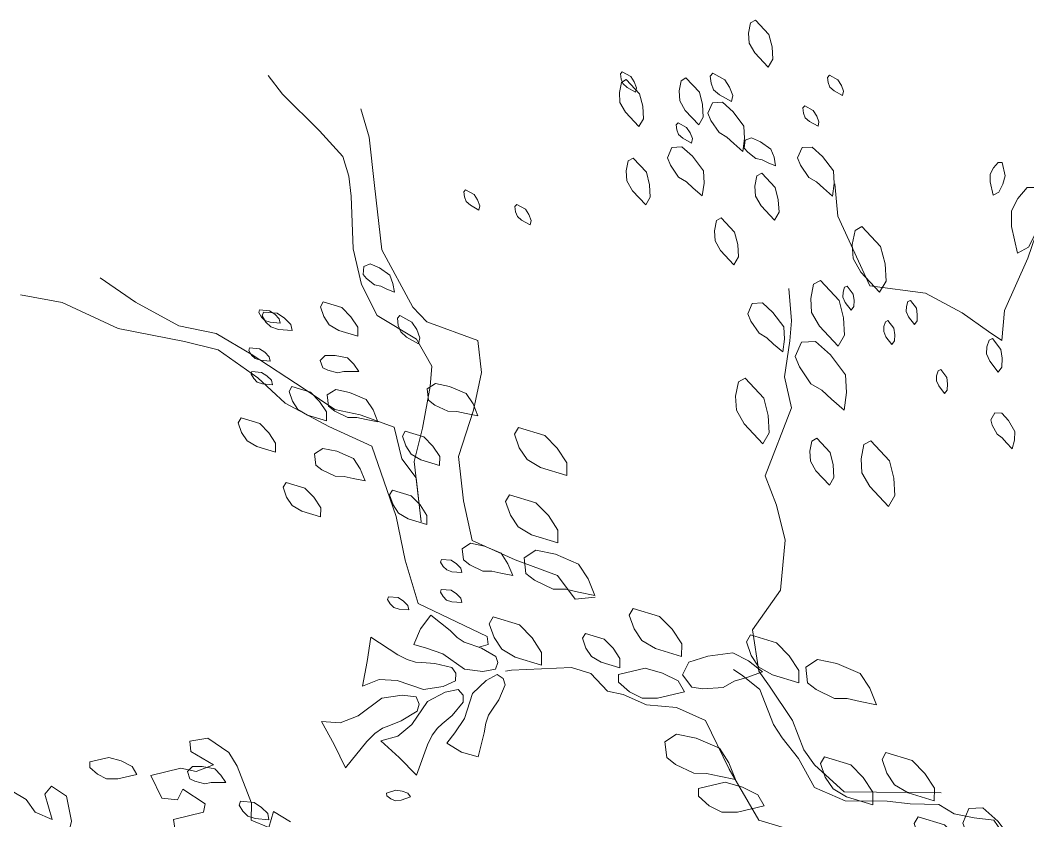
# Model space of a CAD drawing. Header units: millimetres. Extents: x 935 to 13922, y 3203 to 7816.
# Drawn here: x 4706.5 to 4819.9, y 5981 to 6071.2 of the extents above; entities that cross this region are included whole.
import ezdxf

# ---------------------------------------------------------------- set-up
doc = ezdxf.new("R2010")
doc.units = ezdxf.units.MM
for name, color, linetype, lineweight in [('ALBERO - TREE', 96, 'Continuous', 5), ('ALBERO_rami', 33, 'Continuous', 5), ('PALMA_pianta - trees palm', 74, 'Continuous', 5)]:
    doc.layers.add(name, color=color, linetype=linetype, lineweight=lineweight)
doc.layers.add('FIORITURA - flower', color=7, linetype='Continuous', lineweight=5, true_color=0xeb00eb)

msp = doc.modelspace()

# ---------------------------------------------------------------- linework, layer by layer
at = {"layer": 'ALBERO - TREE', "lineweight": 9}
for points in [[(4724.16, 5978.22), (4723.71, 5981.19), (4727.11, 5982.02), (4727.3, 5982.93), (4724.79, 5984.61), (4724.17, 5983.4), (4722.42, 5983.57), (4721.17, 5986.14), (4724.56, 5986.96), (4726.28, 5986.6), (4728.23, 5987.35), (4725.67, 5988.84), (4725.56, 5990.02), (4727.6, 5990.36), (4729.95, 5988.71), (4730.88, 5987.18), (4732.52, 5983), (4732.47, 5981.09), (4734.45, 5980.28), (4735, 5982.09), (4736.91, 5980.92)], [(4704.12, 5985.2), (4707.14, 5983.44), (4708.13, 5981.99), (4710.05, 5981.18), (4709.24, 5984.03), (4709.97, 5984.95), (4711.68, 5983.79), (4712.24, 5980.98), (4711.84, 5979.22), (4710.14, 5975.07), (4708.78, 5973.73), (4709.65, 5971.78), (4711.3, 5972.69), (4711.87, 5970.53), (4710.82, 5969.4), (4709.2, 5969.77), (4709.2, 5969.77), (4707.83, 5972.44), (4706.53, 5971.35), (4707.65, 5968.71), (4705.37, 5969.06)]]:
    msp.add_lwpolyline(points, dxfattribs=at)
at = {"layer": 'ALBERO_rami', "linetype": 'Continuous'}
for points in [[(4715.45, 6042.21), (4719.43, 6039.46), (4724.32, 6036.81), (4728.55, 6035.92), (4732.48, 6033.62), (4738.43, 6029.71), (4741.91, 6027.36), (4744.73, 6026.76), (4748.56, 6025.37), (4749.43, 6021.8), (4751.04, 6019.69), (4751.61, 6014.71), (4750.84, 6021.5), (4751.78, 6025.27), (4752.62, 6029.95), (4752.82, 6032.27), (4751.1, 6035.28), (4746.66, 6037.98), (4744.89, 6041.45), (4743.97, 6045.47), (4743.75, 6051.41), (4743.49, 6053.67), (4742.78, 6055.88), (4740.16, 6058.79), (4736.02, 6062.9), (4734.4, 6065.01)], [(4822.79, 6065.06), (4821.31, 6059.06), (4821.2, 6048.16), (4819.94, 6044.41), (4817.33, 6038.52), (4817.02, 6035.14), (4815.52, 6036.18), (4812.54, 6038.28), (4808.42, 6040.49), (4802.13, 6041.3), (4798.55, 6049.14), (4798.21, 6052.81)], [(4771.2, 6006.23), (4768.95, 6005.99), (4766.98, 6008.67), (4762.19, 6010.42), (4757.35, 6012.62), (4756.38, 6017.09), (4755.82, 6022.07), (4757.51, 6027.3), (4758.41, 6031.53), (4757.99, 6035.15), (4752.25, 6037.25), (4750.68, 6038.9), (4747.19, 6045.38), (4746.37, 6052.62), (4745.75, 6058.05), (4744.83, 6061.24)], [(4810.17, 5984.17), (4799.27, 5984.28), (4795.92, 5987.32), (4794.71, 5989.03), (4793.43, 5992.33), (4790.84, 5996.21), (4789.64, 5997.91), (4788.93, 6002.53), (4792.08, 6007.01), (4792.61, 6012.64), (4791.62, 6016.6), (4790.34, 6019.9), (4793.34, 6027.58), (4792.53, 6031.06), (4793.13, 6035.1), (4793.34, 6037.35), (4793.01, 6041.02)], [(4758.11, 6000.59), (4759.15, 6000.9), (4759.05, 6001.81), (4751.29, 6005.51), (4749.81, 6010.38), (4748.79, 6015.31), (4746.05, 6023.24), (4741.21, 6025.44), (4736.32, 6028.09), (4733.24, 6030.95), (4728.76, 6034.11), (4724.98, 6035.05), (4717.48, 6036.49), (4711.18, 6039.44), (4706.49, 6040.28)], [(4768.56, 5998.32), (4761.78, 5997.99), (4761.11, 5997.88)], [(4795.17, 5979.44), (4789.64, 5981.09), (4786.32, 5986.86), (4783.65, 5992.34), (4780.38, 5993.78), (4777, 5994.1), (4774.37, 5995.25), (4772.59, 5995.65), (4770.73, 5997.64), (4768.56, 5998.32)], [(4817.56, 5977.32), (4816.94, 5979.91), (4816.1, 5981.1), (4813.91, 5981.38), (4811.65, 5981.83), (4809.93, 5982.86), (4806.68, 5982.93), (4804.1, 5983.25), (4799.35, 5983.3), (4795.93, 5984.8), (4794.1, 5988.06), (4792.26, 5990.37), (4791.29, 5991.89), (4789.76, 5995.83), (4787.84, 5997.36), (4786.8, 5998.09)]]:
    msp.add_lwpolyline(points, dxfattribs=at)
at = {"layer": 'FIORITURA - flower', "color": 232, "linetype": 'Continuous', "true_color": 0xe00070}
for points in [[(4754.87, 6002.47), (4755.69, 6001.69), (4756.47, 6001.17), (4757.12, 6000.94), (4758.42, 6000.48), (4760.03, 5999.54), (4760.27, 5998.85), (4760, 5998.1), (4758.58, 5997.87), (4756.49, 5998.13), (4754.06, 5999.85), (4752.22, 6000.5), (4750.8, 6000.9), (4751.54, 6002.68), (4752.72, 6004.21), (4754.87, 6002.47)], [(4748.98, 5999.74), (4750.03, 5999.19), (4750.99, 5998.89), (4751.71, 5998.85), (4753.16, 5998.77), (4755.07, 5998.29), (4755.52, 5997.66), (4755.47, 5996.81), (4754.09, 5996.17), (4751.89, 5995.81), (4748.93, 5996.84), (4746.87, 5996.96), (4745.01, 5996.22), (4745.54, 5998.97), (4745.95, 6001.73), (4748.98, 5999.74)], [(4758.7, 5990.94), (4758.89, 5992.05), (4759.21, 5992.94), (4759.59, 5993.51), (4760.35, 5994.65), (4761.08, 5996.37), (4760.86, 5997.07), (4760.19, 5997.51), (4758.92, 5996.84), (4757.4, 5995.38), (4756.48, 5992.55), (4755.4, 5990.93), (4754.5, 5989.77), (4756.16, 5988.77), (4758.02, 5988.25), (4758.7, 5990.94)], [(4752.34, 5989.6), (4752.86, 5990.67), (4753.45, 5991.48), (4754, 5991.95), (4755.11, 5992.88), (4756.36, 5994.41), (4756.34, 5995.18), (4755.79, 5995.83), (4754.31, 5995.52), (4752.33, 5994.49), (4750.57, 5991.9), (4749, 5990.57), (4747.06, 5990.05), (4749.13, 5988.16), (4751.11, 5986.19), (4752.34, 5989.6)], [(4745.51, 5989.97), (4746.39, 5990.86), (4747.25, 5991.46), (4747.96, 5991.74), (4749.38, 5992.29), (4751.15, 5993.38), (4751.39, 5994.16), (4751.07, 5994.99), (4749.49, 5995.2), (4747.17, 5994.84), (4744.52, 5992.86), (4742.51, 5992.08), (4740.4, 5992.22), (4741.82, 5989.63), (4743.11, 5986.99), (4745.51, 5989.97)]]:
    msp.add_lwpolyline(points, dxfattribs=at)
at = {"layer": 'PALMA_pianta - trees palm', "color": 95}
for points in [[(4790.7, 6065.95), (4789.19, 6067.56), (4788.57, 6068.66), (4788.5, 6069.79), (4788.72, 6070.93), (4789.27, 6071.24), (4790.77, 6069.63), (4791.13, 6068.24), (4791.21, 6066.83)], [(4775.76, 6063.13), (4774.8, 6063.66), (4774.33, 6064.09), (4774.13, 6064.61), (4774.06, 6065.19), (4774.27, 6065.42), (4775.23, 6064.89), (4775.62, 6064.28), (4775.87, 6063.62)], [(4782.87, 6059.44), (4781.36, 6061.06), (4780.74, 6062.15), (4780.67, 6063.28), (4780.89, 6064.42), (4781.44, 6064.74), (4782.95, 6063.12), (4783.31, 6061.73), (4783.39, 6060.32)], [(4786.55, 6062.06), (4785.2, 6062.81), (4784.55, 6063.4), (4784.26, 6064.14), (4784.16, 6064.95), (4784.46, 6065.28), (4785.81, 6064.53), (4786.35, 6063.68), (4786.71, 6062.76)], [(4799.08, 6062.74), (4798.12, 6063.27), (4797.65, 6063.69), (4797.45, 6064.22), (4797.37, 6064.8), (4797.59, 6065.03), (4798.55, 6064.5), (4798.94, 6063.89), (4799.19, 6063.23)], [(4776.14, 6059.26), (4774.64, 6060.87), (4774.01, 6061.96), (4773.95, 6063.09), (4774.17, 6064.23), (4774.72, 6064.55), (4776.22, 6062.94), (4776.58, 6061.54), (4776.66, 6060.13)], [(4786.05, 6058.06), (4785.17, 6058.58), (4784.25, 6059.94), (4783.92, 6060.77), (4784.42, 6061.93), (4785.54, 6061.99), (4786.74, 6060.93), (4787.96, 6059.3), (4788.04, 6057.89), (4787.83, 6056.46), (4786.82, 6057.35)], [(4796.31, 6059.28), (4795.35, 6059.82), (4794.88, 6060.24), (4794.67, 6060.77), (4794.6, 6061.35), (4794.81, 6061.58), (4795.78, 6061.05), (4796.17, 6060.44), (4796.42, 6059.78)], [(4782.05, 6057.4), (4781.08, 6057.93), (4780.61, 6058.35), (4780.41, 6058.88), (4780.34, 6059.46), (4780.55, 6059.69), (4781.51, 6059.16), (4781.9, 6058.55), (4782.16, 6057.89)], [(4790.01, 6055.49), (4789.31, 6055.64), (4788.4, 6056.35), (4788, 6056.83), (4788.09, 6057.71), (4788.82, 6057.99), (4789.85, 6057.54), (4791.01, 6056.72), (4791.37, 6055.8), (4791.54, 6054.81), (4790.68, 6055.18)], [(4781.49, 6053.03), (4780.61, 6053.55), (4779.68, 6054.91), (4779.35, 6055.74), (4779.85, 6056.9), (4780.98, 6056.96), (4782.17, 6055.9), (4783.4, 6054.27), (4783.48, 6052.86), (4783.27, 6051.44), (4782.26, 6052.32)], [(4796.14, 6053.02), (4795.27, 6053.53), (4794.34, 6054.9), (4794.01, 6055.73), (4794.51, 6056.88), (4795.64, 6056.95), (4796.83, 6055.88), (4798.06, 6054.26), (4798.13, 6052.85), (4797.93, 6051.42), (4796.92, 6052.31)], [(4776.91, 6050.42), (4775.4, 6052.03), (4774.77, 6053.13), (4774.71, 6054.25), (4774.93, 6055.4), (4775.48, 6055.71), (4776.98, 6054.1), (4777.34, 6052.7), (4777.42, 6051.29)], [(4816.05, 6051.51), (4815.7, 6053.02), (4815.71, 6053.9), (4816.06, 6054.61), (4816.6, 6055.22), (4817.04, 6055.22), (4817.39, 6053.72), (4817.12, 6052.75), (4816.67, 6051.86)], [(4791.41, 6048.71), (4789.9, 6050.32), (4789.27, 6051.42), (4789.21, 6052.55), (4789.43, 6053.69), (4789.98, 6054), (4791.48, 6052.39), (4791.84, 6051), (4791.92, 6049.59)], [(4758.12, 6049.84), (4757.16, 6050.38), (4756.69, 6050.8), (4756.49, 6051.33), (4756.41, 6051.9), (4756.62, 6052.14), (4757.59, 6051.6), (4757.98, 6051), (4758.23, 6050.34)], [(4818.78, 6044.97), (4818.09, 6047.98), (4818.1, 6049.74), (4818.81, 6051.15), (4819.87, 6052.39), (4820.76, 6052.38), (4821.45, 6049.37), (4820.92, 6047.43), (4820.02, 6045.67)], [(4763.89, 6048.18), (4762.92, 6048.71), (4762.46, 6049.13), (4762.25, 6049.66), (4762.18, 6050.24), (4762.39, 6050.47), (4763.36, 6049.94), (4763.74, 6049.33), (4764, 6048.67)], [(4786.84, 6043.68), (4785.34, 6045.3), (4784.71, 6046.39), (4784.65, 6047.52), (4784.87, 6048.66), (4785.42, 6048.98), (4786.92, 6047.36), (4787.28, 6045.97), (4787.36, 6044.56)], [(4803.25, 6040.59), (4801.14, 6042.84), (4800.26, 6044.38), (4800.17, 6045.96), (4800.48, 6047.56), (4801.25, 6048), (4803.35, 6045.74), (4803.86, 6043.79), (4803.97, 6041.82)], [(4747.08, 6041.26), (4746.38, 6041.42), (4745.47, 6042.12), (4745.07, 6042.6), (4745.15, 6043.48), (4745.89, 6043.77), (4746.91, 6043.32), (4748.08, 6042.5), (4748.44, 6041.58), (4748.61, 6040.59), (4747.74, 6040.95)], [(4798.57, 6034.51), (4796.47, 6036.77), (4795.59, 6038.3), (4795.5, 6039.88), (4795.81, 6041.48), (4796.58, 6041.92), (4798.68, 6039.66), (4799.19, 6037.71), (4799.3, 6035.74)], [(4800.04, 6038.56), (4799.37, 6039.44), (4799.12, 6040.02), (4799.14, 6040.58), (4799.31, 6041.14), (4799.6, 6041.26), (4800.27, 6040.38), (4800.37, 6039.67), (4800.34, 6038.97)], [(4807.16, 6036.95), (4806.49, 6037.83), (4806.24, 6038.41), (4806.27, 6038.97), (4806.43, 6039.53), (4806.72, 6039.66), (4807.39, 6038.78), (4807.49, 6038.07), (4807.46, 6037.36)], [(4735.73, 6037.1), (4734.63, 6037.2), (4734.03, 6037.39), (4733.63, 6037.79), (4733.33, 6038.29), (4733.43, 6038.59), (4734.53, 6038.49), (4735.13, 6038.1), (4735.63, 6037.6)], [(4744.47, 6035.64), (4742.36, 6036.28), (4741.27, 6036.91), (4740.65, 6037.86), (4740.27, 6038.96), (4740.58, 6039.5), (4742.69, 6038.86), (4743.7, 6037.83), (4744.48, 6036.65)], [(4790.54, 6035.46), (4789.67, 6035.97), (4788.74, 6037.34), (4788.41, 6038.17), (4788.91, 6039.32), (4790.04, 6039.39), (4791.23, 6038.32), (4792.45, 6036.7), (4792.53, 6035.29), (4792.33, 6033.86), (4791.31, 6034.75)], [(4737.08, 6036.26), (4735.54, 6036.4), (4734.7, 6036.67), (4734.14, 6037.23), (4733.72, 6037.93), (4733.86, 6038.35), (4735.39, 6038.21), (4736.23, 6037.66), (4736.93, 6036.96)], [(4751.33, 6034.77), (4749.98, 6035.51), (4749.32, 6036.11), (4749.04, 6036.84), (4748.94, 6037.65), (4749.23, 6037.98), (4750.58, 6037.23), (4751.12, 6036.38), (4751.48, 6035.46)], [(4804.63, 6034.69), (4803.96, 6035.57), (4803.71, 6036.15), (4803.73, 6036.71), (4803.9, 6037.27), (4804.19, 6037.4), (4804.86, 6036.52), (4804.96, 6035.8), (4804.93, 6035.1)], [(4816.58, 6031.59), (4815.65, 6032.82), (4815.29, 6033.63), (4815.33, 6034.42), (4815.57, 6035.2), (4815.97, 6035.38), (4816.9, 6034.15), (4817.05, 6033.15), (4817, 6032.16)], [(4734.6, 6032.82), (4733.51, 6032.92), (4732.91, 6033.12), (4732.51, 6033.51), (4732.2, 6034.01), (4732.3, 6034.31), (4733.4, 6034.21), (4734, 6033.82), (4734.5, 6033.32)], [(4796.74, 6029.54), (4795.51, 6030.26), (4794.21, 6032.17), (4793.75, 6033.33), (4794.45, 6034.95), (4796.03, 6035.04), (4797.7, 6033.55), (4799.41, 6031.27), (4799.52, 6029.3), (4799.24, 6027.3), (4797.81, 6028.54)], [(4742.91, 6031.66), (4742.21, 6031.52), (4741.09, 6031.79), (4740.53, 6032.07), (4740.25, 6032.91), (4740.81, 6033.47), (4741.92, 6033.47), (4743.32, 6033.2), (4744.02, 6032.5), (4744.59, 6031.67), (4743.64, 6031.65)], [(4810.56, 6029.16), (4809.9, 6030.04), (4809.65, 6030.62), (4809.67, 6031.18), (4809.84, 6031.74), (4810.13, 6031.87), (4810.8, 6030.99), (4810.9, 6030.28), (4810.87, 6029.57)], [(4734.86, 6030.17), (4733.76, 6030.26), (4733.16, 6030.46), (4732.76, 6030.86), (4732.46, 6031.36), (4732.56, 6031.66), (4733.65, 6031.56), (4734.25, 6031.16), (4734.76, 6030.67)], [(4790.1, 6023.51), (4788, 6025.77), (4787.12, 6027.3), (4787.03, 6028.88), (4787.34, 6030.48), (4788.1, 6030.92), (4790.21, 6028.66), (4790.71, 6026.71), (4790.82, 6024.74)], [(4740.94, 6026.09), (4738.83, 6026.73), (4737.74, 6027.36), (4737.12, 6028.31), (4736.74, 6029.41), (4737.06, 6029.95), (4739.17, 6029.31), (4740.18, 6028.28), (4740.95, 6027.1)], [(4744.39, 6026.48), (4743.37, 6026.48), (4741.89, 6027.2), (4741.19, 6027.75), (4741.04, 6029.01), (4741.99, 6029.63), (4743.55, 6029.3), (4745.42, 6028.5), (4746.2, 6027.32), (4746.73, 6025.99), (4745.41, 6026.24)], [(4755.65, 6027.16), (4754.63, 6027.17), (4753.15, 6027.88), (4752.45, 6028.44), (4752.31, 6029.69), (4753.25, 6030.31), (4754.82, 6029.98), (4756.69, 6029.18), (4757.46, 6028), (4758, 6026.67), (4756.68, 6026.93)], [(4735.21, 6022.56), (4733.1, 6023.2), (4732.01, 6023.84), (4731.39, 6024.78), (4731.01, 6025.88), (4731.33, 6026.43), (4733.44, 6025.78), (4734.45, 6024.76), (4735.22, 6023.58)], [(4817.06, 6024.18), (4816.49, 6024.6), (4815.94, 6025.62), (4815.78, 6026.22), (4816.21, 6026.99), (4817, 6026.95), (4817.75, 6026.12), (4818.48, 6024.9), (4818.43, 6023.91), (4818.19, 6022.94), (4817.55, 6023.62)], [(4753.7, 6021.06), (4751.59, 6021.7), (4750.5, 6022.34), (4749.88, 6023.28), (4749.5, 6024.38), (4749.82, 6024.93), (4751.93, 6024.28), (4752.94, 6023.26), (4753.71, 6022.08)], [(4768.02, 6019.94), (4765.06, 6020.84), (4763.54, 6021.73), (4762.67, 6023.06), (4762.14, 6024.6), (4762.58, 6025.36), (4765.53, 6024.46), (4766.95, 6023.02), (4768.03, 6021.37)], [(4797.59, 6018.84), (4796.08, 6020.45), (4795.46, 6021.55), (4795.39, 6022.67), (4795.61, 6023.82), (4796.16, 6024.13), (4797.67, 6022.52), (4798.03, 6021.13), (4798.11, 6019.72)], [(4804.24, 6016.45), (4802.13, 6018.71), (4801.25, 6020.24), (4801.17, 6021.82), (4801.47, 6023.42), (4802.24, 6023.86), (4804.35, 6021.6), (4804.85, 6019.65), (4804.96, 6017.68)], [(4742.95, 6019.84), (4741.93, 6019.85), (4740.45, 6020.56), (4739.75, 6021.12), (4739.6, 6022.37), (4740.55, 6022.99), (4742.11, 6022.67), (4743.99, 6021.87), (4744.76, 6020.69), (4745.3, 6019.35), (4743.97, 6019.61)], [(4740.29, 6015.29), (4738.18, 6015.93), (4737.09, 6016.57), (4736.47, 6017.51), (4736.09, 6018.61), (4736.41, 6019.15), (4738.52, 6018.51), (4739.53, 6017.48), (4740.3, 6016.3)], [(4752.26, 6014.42), (4750.16, 6015.07), (4749.06, 6015.7), (4748.45, 6016.65), (4748.06, 6017.75), (4748.38, 6018.29), (4750.49, 6017.65), (4751.5, 6016.62), (4752.27, 6015.44)], [(4767.01, 6012.35), (4764.06, 6013.25), (4762.53, 6014.14), (4761.66, 6015.46), (4761.13, 6017), (4761.57, 6017.76), (4764.53, 6016.86), (4765.94, 6015.43), (4767.02, 6013.77)], [(4759.58, 6009.15), (4758.56, 6009.16), (4757.08, 6009.87), (4756.38, 6010.43), (4756.24, 6011.68), (4757.18, 6012.3), (4758.74, 6011.98), (4760.62, 6011.18), (4761.39, 6010), (4761.93, 6008.66), (4760.6, 6008.92)], [(4767.9, 6007.12), (4766.48, 6007.13), (4764.4, 6008.13), (4763.42, 6008.91), (4763.22, 6010.67), (4764.54, 6011.53), (4766.73, 6011.07), (4769.35, 6009.96), (4770.44, 6008.3), (4771.19, 6006.43), (4769.34, 6006.79)], [(4756.19, 6009.01), (4755.09, 6009.1), (4754.49, 6009.3), (4754.09, 6009.7), (4753.79, 6010.19), (4753.89, 6010.49), (4754.99, 6010.4), (4755.59, 6010), (4756.09, 6009.5)], [(4756.18, 6005.61), (4755.08, 6005.71), (4754.48, 6005.9), (4754.08, 6006.3), (4753.78, 6006.8), (4753.88, 6007.1), (4754.98, 6007), (4755.58, 6006.61), (4756.08, 6006.11)], [(4750.23, 6004.79), (4749.14, 6004.88), (4748.54, 6005.08), (4748.14, 6005.48), (4747.83, 6005.98), (4747.93, 6006.28), (4749.03, 6006.18), (4749.63, 6005.78), (4750.13, 6005.29)], [(4780.94, 5999.54), (4777.99, 6000.44), (4776.46, 6001.33), (4775.6, 6002.65), (4775.06, 6004.19), (4775.51, 6004.95), (4778.46, 6004.05), (4779.87, 6002.62), (4780.96, 6000.96)], [(4765.17, 5998.58), (4762.22, 5999.48), (4760.69, 6000.37), (4759.83, 6001.7), (4759.29, 6003.23), (4759.74, 6004), (4762.69, 6003.1), (4764.1, 6001.66), (4765.18, 6000.01)], [(4773.99, 5998.28), (4771.88, 5998.92), (4770.79, 5999.56), (4770.17, 6000.5), (4769.79, 6001.6), (4770.11, 6002.15), (4772.22, 6001.51), (4773.23, 6000.48), (4774, 5999.3)], [(4794.14, 5996.56), (4791.18, 5997.46), (4789.66, 5998.35), (4788.79, 5999.67), (4788.26, 6001.21), (4788.7, 6001.97), (4791.65, 6001.07), (4793.07, 5999.63), (4794.15, 5997.98)], [(4786.88, 5996.76), (4785.64, 5996.05), (4783.34, 5995.89), (4782.1, 5996.07), (4781.05, 5997.49), (4781.76, 5998.9), (4783.89, 5999.6), (4786.72, 5999.94), (4788.48, 5999.05), (4790.06, 5997.81), (4788.28, 5997.19)], [(4799.61, 5994.8), (4798.18, 5994.81), (4796.11, 5995.81), (4795.13, 5996.59), (4794.92, 5998.34), (4796.25, 5999.21), (4798.43, 5998.75), (4801.06, 5997.63), (4802.14, 5995.98), (4802.89, 5994.11), (4801.04, 5994.47)], [(4781.26, 5995.55), (4778.25, 5994.85), (4776.49, 5994.86), (4775.08, 5995.57), (4773.84, 5996.64), (4773.85, 5997.52), (4776.85, 5998.22), (4778.8, 5997.68), (4780.56, 5996.79)], [(4783.75, 5986.38), (4782.32, 5986.39), (4780.25, 5987.39), (4779.27, 5988.17), (4779.06, 5989.93), (4780.39, 5990.79), (4782.57, 5990.33), (4785.2, 5989.22), (4786.28, 5987.56), (4787.03, 5985.69), (4785.18, 5986.05)], [(4809.4, 5983.3), (4806.45, 5984.2), (4804.92, 5985.09), (4804.05, 5986.41), (4803.52, 5987.95), (4803.96, 5988.71), (4806.92, 5987.81), (4808.33, 5986.37), (4809.41, 5984.72)], [(4719.59, 5986.26), (4717.44, 5985.77), (4716.18, 5985.77), (4715.17, 5986.28), (4714.29, 5987.04), (4714.29, 5987.67), (4716.44, 5988.17), (4717.83, 5987.79), (4719.09, 5987.15)], [(4802.48, 5982.83), (4799.52, 5983.73), (4798, 5984.62), (4797.13, 5985.95), (4796.6, 5987.48), (4797.04, 5988.25), (4799.99, 5987.35), (4801.41, 5985.91), (4802.49, 5984.26)], [(4727.95, 5985.35), (4727.26, 5985.21), (4726.14, 5985.48), (4725.58, 5985.76), (4725.29, 5986.6), (4725.85, 5987.16), (4726.97, 5987.16), (4728.37, 5986.89), (4729.07, 5986.19), (4729.63, 5985.35), (4728.69, 5985.34)], [(4790.26, 5982.71), (4787.25, 5982.01), (4785.48, 5982.02), (4784.07, 5982.73), (4782.84, 5983.79), (4782.84, 5984.68), (4785.85, 5985.37), (4787.79, 5984.84), (4789.55, 5983.95)], [(4750.41, 5983.72), (4749.37, 5983.36), (4748.74, 5983.29), (4748.21, 5983.49), (4747.74, 5983.83), (4747.71, 5984.14), (4748.75, 5984.5), (4749.46, 5984.38), (4750.12, 5984.13)], [(4734.48, 5981.14), (4732.94, 5981.28), (4732.1, 5981.55), (4731.54, 5982.11), (4731.12, 5982.81), (4731.26, 5983.23), (4732.8, 5983.09), (4733.64, 5982.54), (4734.34, 5981.84)], [(4815.59, 5976.98), (4814.36, 5977.71), (4813.07, 5979.61), (4812.61, 5980.77), (4813.31, 5982.4), (4814.89, 5982.48), (4816.55, 5980.99), (4818.27, 5978.72), (4818.38, 5976.74), (4818.09, 5974.75), (4816.67, 5975.99)], [(4813.02, 5976.05), (4810.07, 5976.95), (4808.54, 5977.84), (4807.67, 5979.17), (4807.14, 5980.71), (4807.58, 5981.47), (4810.54, 5980.57), (4811.95, 5979.13), (4813.03, 5977.48)]]:
    msp.add_lwpolyline(points, close=True, dxfattribs=at)

doc.saveas('drawing.dxf')
